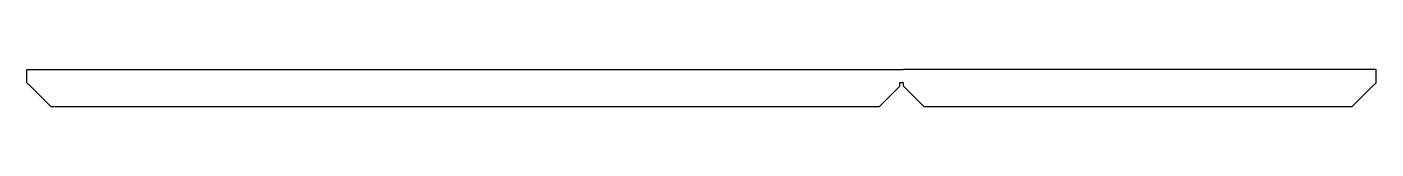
# Model space of a CAD drawing. Header units: millimetres. Extents: x -299 to 1117, y 236 to 275.
import ezdxf

# ---------------------------------------------------------------- set-up
doc = ezdxf.new("R2010")
doc.units = ezdxf.units.MM
doc.layers.add('CANTONEIRA_LATER', color=7, linetype='Continuous')
doc.layers.add('Default', color=7, linetype='Continuous')

# ---------------------------------------------------------------- blocks, each defined once
blk = doc.blocks.new('SE')
at = {"layer": 'CANTONEIRA_LATER', "color": 7, "linetype": 'Continuous'}
for p, q in [((-299.4, 275), (616.6, 275)), ((-299.4, 261), (-299.4, 275)), ((616.6, 275), (620.6, 275)), ((1116.6, 275), (620.6, 275)), ((1116.6, 261), (1116.6, 275)), ((-295.4, 257), (-274.4, 236)), ((595.6, 236), (616.6, 257)), ((616.6, 261), (616.6, 257)), ((620.6, 261), (616.6, 261)), ((620.6, 257.3), (620.6, 261)), ((621.1, 257), (642.1, 236)), ((1091.6, 236), (1112.6, 257)), ((-274.4, 236), (595.6, 236)), ((642.1, 236), (1091.6, 236))]:
    blk.add_line(p, q, dxfattribs=at)
blk.add_open_spline([(620.6, 257.3), (620.8, 257.2), (620.9, 257.1), (621.1, 257)], degree=3, dxfattribs=at)

msp = doc.modelspace()

# ---------------------------------------------------------------- linework, layer by layer
at = {"layer": 'Default', "color": 7, "linetype": 'Continuous'}
for p, q in [((-295.4, 257), (-299.4, 261)), ((1112.6, 257), (1116.6, 261))]:
    msp.add_line(p, q, dxfattribs=at)

# ---------------------------------------------------------------- block references
at = {"layer": 'Default'}
msp.add_blockref('SE', (0, 0), dxfattribs=at)

doc.saveas('drawing.dxf')
